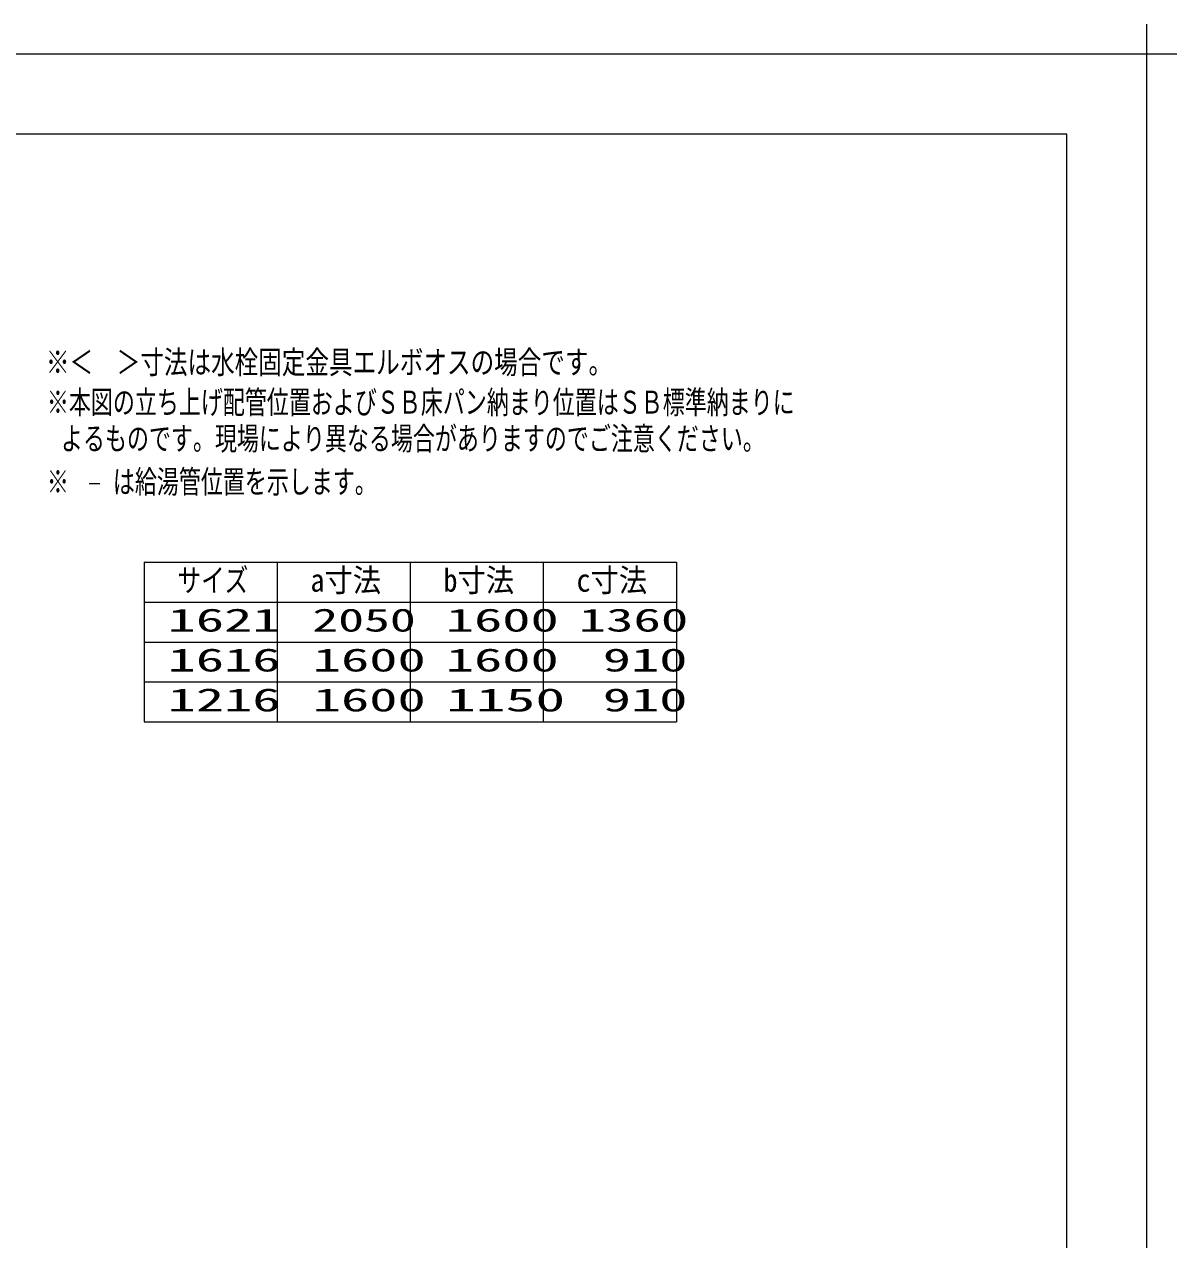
# Model space of a CAD drawing. Units: millimetres on the paper. Extents: x -305 to 305, y -152 to 152.
# Drawn here: x -21.6 to 122.7, y 0 to 152.3 of the extents above; entities that cross this region are included whole.
import ezdxf
from ezdxf.enums import TextEntityAlignment as Align

# ---------------------------------------------------------------- set-up
doc = ezdxf.new("R2010")
doc.units = ezdxf.units.MM
for name, color, linetype, lineweight in [('0-1_RV', 7, 'Continuous', 9), ('0-2_0', 7, 'Continuous', 9), ('0-3_1図面枠', 7, 'Continuous', 9), ('0-4_図面枠', 3, 'Continuous', 9), ('0-5_DEFPOINTS', 7, 'Continuous', 9)]:
    doc.layers.add(name, color=color, linetype=linetype, lineweight=lineweight)
doc.styles.add('ＭＳ ゴシック', font='')
doc.styles.get('ＭＳ ゴシック').set_extended_font_data('MS Gothic')

# ---------------------------------------------------------------- blocks, each defined once
blk = doc.blocks.new('DOTFIL')
at = {"layer": '0-2_0'}
blk.add_line((-0.5, 0), (0.5, 0), dxfattribs=at)
blk = doc.blocks.new('グループ-6')
at = {"layer": '0-3_1図面枠'}
for p, q in [((4200, 2895), (4200, 3045)), ((4275, 2970), (4125, 2970))]:
    blk.add_line(p, q, dxfattribs=at)

msp = doc.modelspace()

# ---------------------------------------------------------------- linework, layer by layer
at = {"layer": '0-1_RV'}
for p, q in [((-6.619, 84.867), (-6.619, 64.867)), ((-6.619, 84.867), (60.047, 84.867)), ((10.047, 84.867), (10.047, 64.867)), ((26.714, 84.867), (26.714, 64.867)), ((43.381, 84.867), (43.381, 64.867)), ((60.047, 84.867), (60.047, 64.867)), ((-6.619, 79.867), (60.047, 79.867)), ((-6.619, 74.867), (60.047, 74.867)), ((-6.619, 69.867), (60.047, 69.867)), ((-6.619, 64.867), (60.047, 64.867))]:
    msp.add_line(p, q, dxfattribs=at)
at = {"layer": '0-4_図面枠'}
msp.add_lwpolyline([(-291.017, -138.498), (108.983, -138.498), (108.983, 138.502), (-291.017, 138.502)], close=True, dxfattribs=at)
at = {"layer": '0-5_DEFPOINTS'}
for p, q in [((118.983, 148.502), (-301.017, 148.502)), ((118.983, -148.498), (118.983, 148.502))]:
    msp.add_line(p, q, dxfattribs=at)

# ---------------------------------------------------------------- block references
at = {"layer": '0-1_RV', "xscale": 1.333333, "yscale": 1.333333}
msp.add_blockref('DOTFIL', (-12.864, 94.714), dxfattribs=at)
at = {"layer": '0-3_1図面枠', "xscale": 0.05, "yscale": 0.05}
msp.add_blockref('グループ-6', (-91.017, 0.002), dxfattribs=at)

# ---------------------------------------------------------------- texts
at = {"layer": '0-1_RV', "style": 'ＭＳ ゴシック'}
for s, height, width, p in [('※＜\u3000＞寸法は水栓固定金具エルボオスの場合です。', 2.889, 0.75, (-18.931, 107.615)), ('※本図の立ち上げ配管位置およびＳＢ床パン納まり位置はＳＢ標準納まりに', 2.886, 0.7, (-18.81, 102.608)), (' よるものです。現場により異なる場合がありますのでご注意ください。', 2.886, 0.7, (-18.421, 98.055)), ('※\u3000\u3000は給湯管位置を示します。', 2.886, 0.7, (-18.81, 92.642)), ('サイズ', 2.889, 0.75, (-2.441, 80.312)), ('a寸法', 2.886, 0.9, (14.205, 80.312)), ('b寸法', 2.886, 0.9, (30.872, 80.312)), ('c寸法', 2.886, 0.9, (47.539, 80.312)), ('1621', 2.889, 1.8, (-3.686, 75.312)), ('2050', 2.886, 1.65, (14.444, 75.312)), ('1600', 2.889, 1.8, (31.165, 75.312)), ('1360', 2.886, 1.75, (47.803, 75.312)), ('1616', 2.889, 1.8, (-3.686, 70.312)), ('1600', 2.889, 1.8, (14.499, 70.312)), ('1600', 2.889, 1.8, (31.165, 70.312)), ('910', 2.889, 1.8, (50.832, 70.312)), ('1216', 2.889, 1.8, (-3.686, 65.312)), ('1600', 2.889, 1.8, (14.499, 65.312)), ('1150', 2.886, 1.9, (31.197, 65.312)), ('910', 2.889, 1.8, (50.832, 65.312))]:
    msp.add_text(s, height=height, dxfattribs=dict(at, width=width)).set_placement(p, align=Align.BOTTOM_LEFT)

doc.saveas('drawing.dxf')
